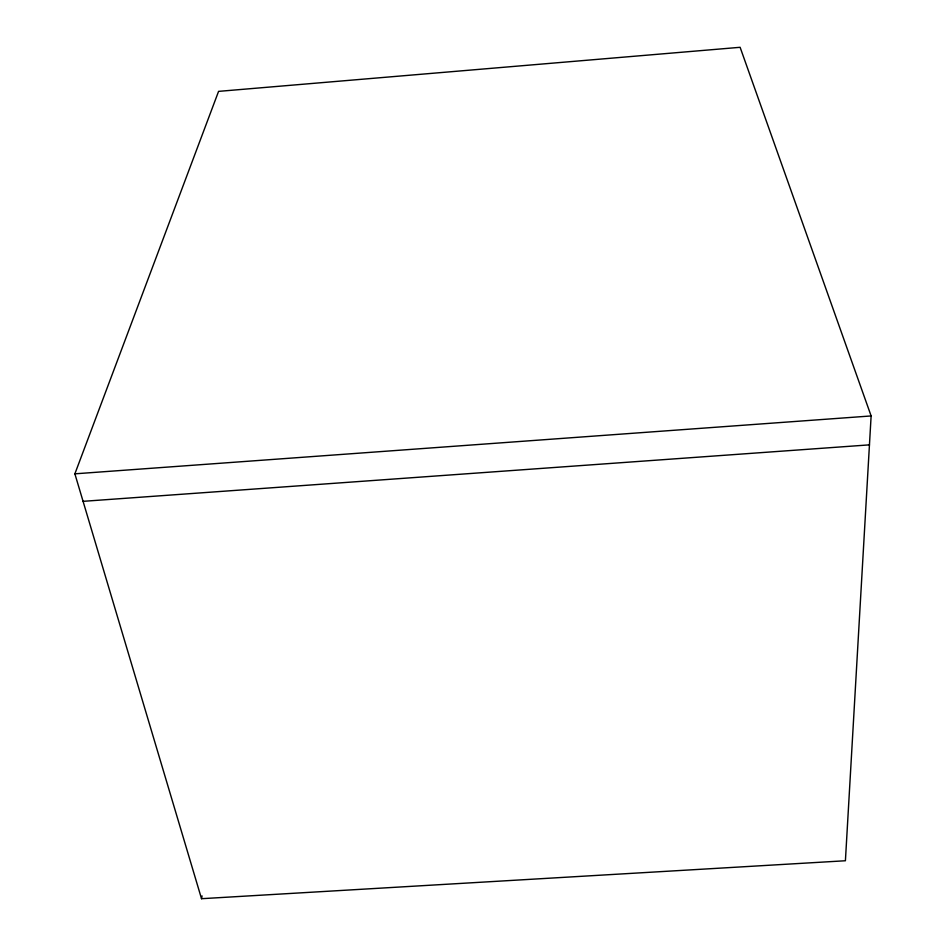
<?xml version="1.0" encoding="UTF-8"?>
<svg xmlns="http://www.w3.org/2000/svg" width="946" height="946" viewBox="0 0 946 946"><rect width="100%" height="100%" fill="white"/><g stroke="black" fill="none" stroke-linecap="round" stroke-linejoin="round"><path stroke-width="1.42" d="M871.124 415.944L845.405 860.754L201.522 898.7L74.876 473.828L218.573 91.372L740.115 47.3L871.124 415.944L74.876 473.828M201.522 898.7L202.054 895.897M83.071 501.333L869.457 444.857"/></g></svg>
